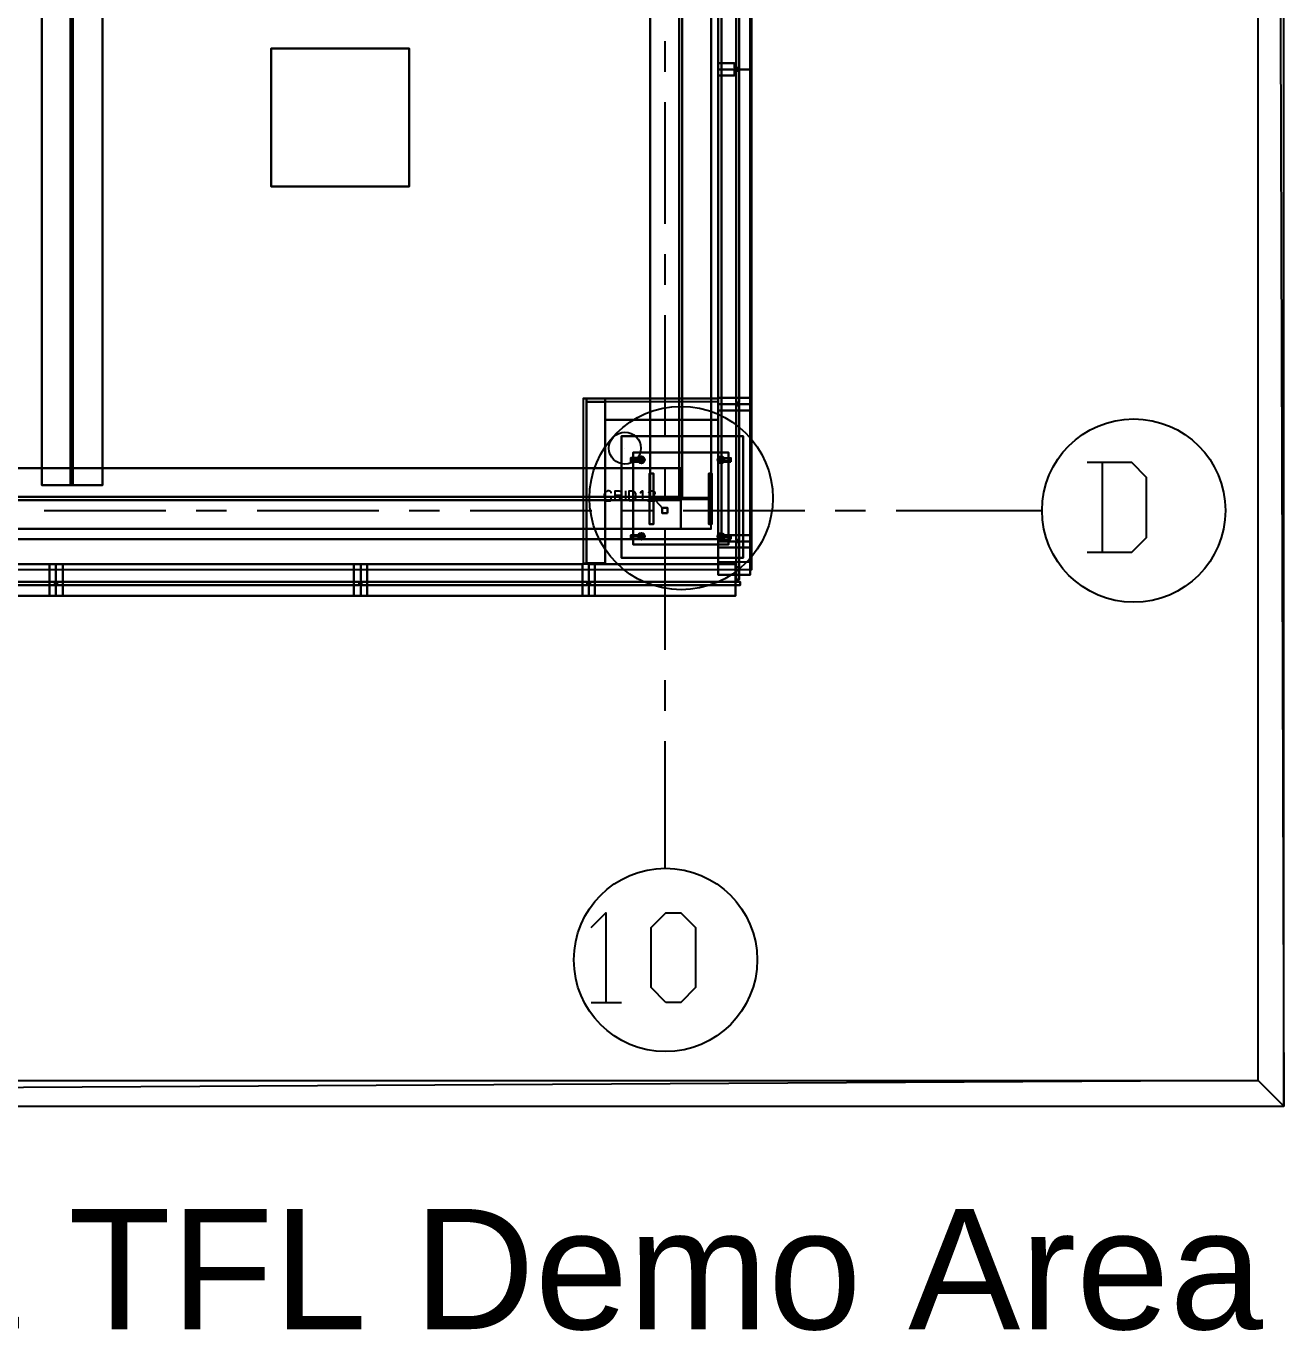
# Model space of a CAD drawing. Header units: metres. Extents: x 114 to 218, y 8 to 180.
# Drawn here: x 188.89 to 213.69, y 7.85 to 33.58 of the extents above; entities that cross this region are included whole.
import ezdxf

# ---------------------------------------------------------------- set-up
doc = ezdxf.new("R2010")
doc.units = ezdxf.units.M
doc.header["$MEASUREMENT"] = 0
for name, color, linetype in [('A-2D-GLAZ', 7, 'Continuous'), ('A-2D-GLAZ-CWMG', 7, 'Continuous'), ('A-2D-I-WALL', 7, 'Continuous'), ('A-3D-GLAZ-CURT', 7, 'Continuous'), ('A-3D-GLAZ-CWMG', 7, 'Continuous'), ('A-3D-I-WALL', 7, 'Continuous'), ('A-TFP-GRID-REFERENCE', 7, 'Continuous'), ('A_GRID', 7, 'Continuous'), ('E-LIGHT', 7, 'Continuous'), ('PDF_Text', 7, 'Continuous'), ('PL-ST-Pipe', 7, 'Continuous'), ('S-3D-BEAM', 7, 'Continuous'), ('S-3D-Cols', 7, 'Continuous'), ('S-3D-FTNG', 7, 'Continuous'), ('S-3D-PILR', 7, 'Continuous'), ('S-3D-SLAB', 7, 'Continuous'), ('S-3D-Steel', 7, 'Continuous'), ('S-3D-WALL', 7, 'Continuous')]:
    doc.layers.add(name, color=color, linetype=linetype)
doc.styles.add('pdf_arial', font='arial.ttf', dxfattribs={"height": 2.370755})

msp = doc.modelspace()

# ---------------------------------------------------------------- linework, layer by layer
for points in [[(213.688, 176.085), (213.18, 175.593), (213.688, 12.285), (213.688, 176.085), (213.688, 176.085)], [(213.18, 175.593), (213.688, 12.285), (213.18, 12.792), (213.18, 175.593), (213.18, 175.593)], [(213.688, 12.285), (213.18, 12.792), (123.92, 12.285), (213.688, 12.285), (213.688, 12.285)], [(213.18, 12.792), (123.92, 12.285), (124.428, 12.792), (213.18, 12.792), (213.18, 12.792)]]:
    msp.add_lwpolyline(points)
at = {"layer": 'A-2D-GLAZ', "color": 9, "true_color": 0xbababa}
for points in [[(202.89, 39.172), (202.89, 32.758), (202.952, 32.758), (202.952, 39.172), (202.89, 39.172)], [(202.89, 32.696), (202.89, 26.159), (202.952, 26.159), (202.952, 32.696), (202.89, 32.696)], [(202.89, 26.098), (202.89, 23.452), (202.952, 23.452), (202.952, 26.098), (202.89, 26.098)], [(202.89, 23.406), (202.89, 22.668), (202.952, 22.668), (202.952, 23.406), (202.89, 23.406)], [(189.462, 22.621), (183.509, 22.621), (183.509, 22.56), (189.462, 22.56), (189.462, 22.621)], [(195.461, 22.621), (189.508, 22.621), (189.508, 22.56), (195.461, 22.56), (195.461, 22.621)], [(199.952, 22.621), (195.507, 22.621), (195.507, 22.56), (199.952, 22.56), (199.952, 22.621)], [(202.967, 22.621), (200.014, 22.621), (200.014, 22.56), (202.967, 22.56), (202.967, 22.621)]]:
    msp.add_lwpolyline(points, dxfattribs=at)
at = {"layer": 'A-2D-GLAZ-CWMG', "color": 9, "true_color": 0xbababa}
for points in [[(202.536, 32.85), (202.536, 39.08)], [(203.167, 26.251), (203.167, 39.08)], [(202.859, 32.758), (202.859, 32.85), (202.536, 32.85), (202.536, 32.604), (202.859, 32.604), (202.859, 32.696), (202.952, 32.696), (202.952, 32.758), (202.859, 32.758)], [(202.536, 26.251), (202.536, 32.604)], [(203.167, 26.005), (203.167, 26.251), (202.536, 26.251), (202.536, 26.005), (203.167, 26.005)], [(203.167, 23.544), (203.167, 26.005)], [(202.536, 23.544), (202.536, 25.821)], [(203.167, 23.298), (203.167, 23.544), (202.536, 23.544), (202.536, 23.298), (203.167, 23.298)], [(202.89, 22.76), (202.536, 22.76), (202.536, 23.298)], [(203.167, 22.76), (203.167, 23.298)], [(183.601, 22.975), (189.354, 22.975)], [(189.354, 22.345), (189.616, 22.345), (189.616, 22.975), (189.354, 22.975), (189.354, 22.345)], [(189.616, 22.975), (195.353, 22.975)], [(195.353, 22.345), (195.614, 22.345), (195.614, 22.975), (195.353, 22.975), (195.353, 22.345)], [(195.614, 22.975), (199.86, 22.975)], [(199.86, 22.345), (200.106, 22.345), (200.106, 22.975), (199.86, 22.975), (199.86, 22.345)], [(200.106, 22.975), (202.875, 22.975)], [(202.875, 22.975), (202.875, 22.621)], [(203.167, 22.76), (202.952, 22.76)], [(202.875, 22.544), (202.875, 22.345)], [(167.112, 22.345), (189.354, 22.345)], [(189.616, 22.345), (195.353, 22.345)], [(195.614, 22.345), (199.86, 22.345)], [(200.106, 22.345), (202.875, 22.345)]]:
    msp.add_lwpolyline(points, dxfattribs=at)
at = {"layer": 'A-2D-I-WALL', "color": 9, "true_color": 0xbababa}
for points in [[(199.875, 26.236), (199.875, 22.991), (200.306, 22.991)], [(200.306, 25.821), (202.536, 25.821), (202.536, 26.236), (199.875, 26.236)], [(199.937, 26.175), (199.937, 22.991)], [(202.536, 26.175), (199.937, 26.175)], [(200.306, 22.991), (200.306, 25.821)]]:
    msp.add_lwpolyline(points, dxfattribs=at)
at = {"layer": 'A-3D-GLAZ-CURT', "color": 131, "true_color": 0x7fffff}
for points in [[(202.89, 32.758), (202.952, 32.758), (202.952, 39.172), (202.952, 32.758), (202.89, 32.758)], [(202.89, 39.172), (202.952, 39.172), (202.89, 39.172), (202.89, 32.758), (202.89, 39.172)], [(202.89, 39.172), (202.952, 39.172), (202.952, 32.758), (202.89, 32.758), (202.952, 32.758), (202.952, 39.172), (202.89, 39.172), (202.89, 32.758), (202.89, 39.172)], [(202.89, 32.758), (202.89, 32.758)], [(202.89, 32.758), (202.89, 32.758)], [(202.89, 32.758), (202.89, 32.758)], [(202.89, 26.159), (202.952, 26.159), (202.952, 32.696), (202.952, 26.159), (202.89, 26.159)], [(202.89, 32.696), (202.952, 32.696), (202.89, 32.696), (202.89, 26.159), (202.89, 32.696)], [(202.89, 32.696), (202.89, 32.696)], [(202.89, 32.696), (202.952, 32.696), (202.952, 26.159), (202.89, 26.159), (202.952, 26.159), (202.952, 32.696), (202.89, 32.696), (202.89, 26.159), (202.89, 32.696)], [(202.89, 32.696), (202.89, 32.696)], [(202.952, 32.758), (202.952, 32.758)], [(202.952, 32.758), (202.952, 32.758)], [(202.952, 32.758), (202.952, 32.758)], [(202.952, 32.696), (202.952, 32.696)], [(202.952, 32.696), (202.952, 32.696)], [(202.952, 32.696), (202.952, 32.696)], [(202.89, 26.159), (202.89, 26.159)], [(202.89, 26.159), (202.89, 26.159)], [(202.89, 26.159), (202.89, 26.159)], [(202.89, 23.452), (202.952, 23.452), (202.952, 26.098), (202.952, 23.452), (202.89, 23.452)], [(202.89, 26.098), (202.952, 26.098), (202.89, 26.098), (202.89, 23.452), (202.89, 26.098)], [(202.89, 26.098), (202.89, 26.098)], [(202.89, 26.098), (202.952, 26.098), (202.952, 23.452), (202.89, 23.452), (202.952, 23.452), (202.952, 26.098), (202.89, 26.098), (202.89, 23.452), (202.89, 26.098)], [(202.89, 26.098), (202.89, 26.098)], [(202.952, 26.159), (202.952, 26.159)], [(202.952, 26.159), (202.952, 26.159)], [(202.952, 26.159), (202.952, 26.159)], [(202.952, 26.098), (202.952, 26.098)], [(202.952, 26.098), (202.952, 26.098)], [(202.952, 26.098), (202.952, 26.098)], [(202.89, 23.452), (202.89, 23.452)], [(202.89, 23.452), (202.89, 23.452)], [(202.89, 23.452), (202.89, 23.452)], [(202.952, 23.452), (202.952, 23.452)], [(202.952, 23.452), (202.952, 23.452)], [(202.952, 23.452), (202.952, 23.452)], [(202.89, 23.406), (202.952, 23.406), (202.952, 22.914), (202.89, 22.914), (202.952, 22.914), (202.952, 23.406), (202.89, 23.406), (202.89, 22.914), (202.89, 23.406)], [(202.89, 23.406), (202.89, 23.406)], [(202.89, 22.668), (202.952, 22.668), (202.952, 23.406), (202.952, 22.668), (202.89, 22.668)], [(202.89, 23.406), (202.952, 23.406), (202.89, 23.406), (202.89, 22.668), (202.89, 23.406)], [(202.89, 23.406), (202.89, 23.406)], [(202.952, 23.406), (202.952, 23.406)], [(202.952, 23.406), (202.952, 23.406)], [(202.952, 23.406), (202.952, 23.406)], [(202.89, 22.914), (202.89, 22.914)], [(202.952, 22.914), (202.952, 22.914)], [(202.89, 22.668), (202.89, 22.668)], [(202.89, 22.668), (202.89, 22.668)], [(202.952, 22.668), (202.952, 22.668)], [(202.952, 22.668), (202.952, 22.668)], [(183.509, 22.621), (183.509, 22.56), (189.462, 22.56), (183.509, 22.56), (183.509, 22.621)], [(189.462, 22.621), (189.462, 22.56), (189.462, 22.621), (183.509, 22.621), (189.462, 22.621)], [(183.509, 22.621), (183.509, 22.56), (189.462, 22.56), (183.509, 22.56), (183.509, 22.621)], [(189.462, 22.621), (189.462, 22.56), (189.462, 22.621), (183.509, 22.621), (189.462, 22.621)], [(189.462, 22.621), (189.462, 22.621)], [(189.462, 22.621), (189.462, 22.621)], [(189.462, 22.56), (189.462, 22.56)], [(189.462, 22.56), (189.462, 22.56)], [(189.462, 22.56), (189.462, 22.56)], [(189.462, 22.56), (189.462, 22.56)], [(189.508, 22.621), (189.508, 22.56), (195.461, 22.56), (189.508, 22.56), (189.508, 22.621)], [(195.461, 22.621), (195.461, 22.56), (195.461, 22.621), (189.508, 22.621), (195.461, 22.621)], [(189.508, 22.621), (189.508, 22.621)], [(189.508, 22.621), (189.508, 22.621)], [(189.508, 22.621), (189.508, 22.56), (195.461, 22.56), (189.508, 22.56), (189.508, 22.621)], [(195.461, 22.621), (195.461, 22.56), (195.461, 22.621), (189.508, 22.621), (195.461, 22.621)], [(189.508, 22.621), (189.508, 22.621)], [(189.508, 22.621), (189.508, 22.621)], [(189.508, 22.56), (189.508, 22.56)], [(189.508, 22.56), (189.508, 22.56)], [(189.508, 22.56), (189.508, 22.56)], [(189.508, 22.56), (189.508, 22.56)], [(195.461, 22.621), (195.461, 22.621)], [(195.461, 22.621), (195.461, 22.621)], [(195.461, 22.56), (195.461, 22.56)], [(195.461, 22.56), (195.461, 22.56)], [(195.461, 22.56), (195.461, 22.56)], [(195.461, 22.56), (195.461, 22.56)], [(195.507, 22.621), (195.507, 22.56), (199.952, 22.56), (195.507, 22.56), (195.507, 22.621)], [(199.952, 22.621), (199.952, 22.56), (199.952, 22.621), (195.507, 22.621), (199.952, 22.621)], [(195.507, 22.621), (195.507, 22.621)], [(195.507, 22.621), (195.507, 22.621)], [(195.507, 22.621), (195.507, 22.56), (199.952, 22.56), (195.507, 22.56), (195.507, 22.621)], [(199.952, 22.621), (199.952, 22.56), (199.952, 22.621), (195.507, 22.621), (199.952, 22.621)], [(195.507, 22.621), (195.507, 22.621)], [(195.507, 22.621), (195.507, 22.621)], [(195.507, 22.56), (195.507, 22.56)], [(195.507, 22.56), (195.507, 22.56)], [(195.507, 22.56), (195.507, 22.56)], [(195.507, 22.56), (195.507, 22.56)], [(199.952, 22.621), (199.952, 22.621)], [(199.952, 22.621), (199.952, 22.621)], [(199.952, 22.56), (199.952, 22.56)], [(199.952, 22.56), (199.952, 22.56)], [(199.952, 22.56), (199.952, 22.56)], [(199.952, 22.56), (199.952, 22.56)], [(200.014, 22.621), (200.014, 22.56), (202.967, 22.56), (200.014, 22.56), (200.014, 22.621)], [(202.967, 22.621), (202.967, 22.56), (202.967, 22.621), (200.014, 22.621), (202.967, 22.621)], [(200.014, 22.621), (200.014, 22.621)], [(200.014, 22.621), (200.014, 22.621)], [(200.014, 22.56), (200.014, 22.56)], [(200.014, 22.56), (200.014, 22.56)], [(202.967, 22.621), (202.967, 22.621)], [(202.967, 22.56), (202.967, 22.56)], [(202.967, 22.56), (202.967, 22.56)]]:
    msp.add_lwpolyline(points, dxfattribs=at)
at = {"layer": 'A-3D-GLAZ-CWMG', "color": 8, "true_color": 0x808080}
for points in [[(202.536, 39.326), (202.536, 39.326), (202.536, 32.727), (203.167, 32.727), (202.536, 32.727), (202.536, 39.326)], [(203.167, 39.326), (202.536, 39.326), (202.536, 32.727), (203.167, 32.727), (203.167, 39.326), (203.167, 32.727), (202.536, 32.727), (202.536, 39.326), (203.167, 39.326)], [(203.167, 32.727), (203.167, 39.326), (203.167, 32.727)], [(202.536, 32.85), (202.536, 32.85)], [(202.859, 32.85), (202.536, 32.85), (202.536, 32.604), (202.859, 32.604), (202.859, 32.696), (202.952, 32.696), (202.952, 32.758), (202.859, 32.758), (202.859, 32.85), (202.859, 32.758), (202.952, 32.758), (202.952, 32.696), (202.859, 32.696), (202.859, 32.604), (202.536, 32.604), (202.536, 32.85), (202.859, 32.85)], [(202.536, 32.85), (202.536, 32.85)], [(202.536, 32.85), (202.536, 32.85)], [(202.859, 32.758), (202.952, 32.758), (202.952, 32.696), (202.859, 32.696), (202.859, 32.604), (202.536, 32.604), (202.536, 32.85), (202.859, 32.85), (202.859, 32.85), (202.859, 32.758), (202.952, 32.758), (202.952, 32.696), (202.859, 32.696), (202.859, 32.604), (202.536, 32.604), (202.536, 32.85), (202.859, 32.85), (202.859, 32.758)], [(202.536, 32.85), (202.536, 32.85)], [(202.536, 32.727), (202.536, 32.727)], [(202.536, 32.727), (202.536, 32.727)], [(203.167, 32.727), (202.536, 32.727)], [(202.536, 32.727), (202.536, 26.128), (203.167, 26.128)], [(203.167, 32.727), (202.536, 32.727), (202.536, 26.128)], [(202.536, 32.727), (202.536, 32.727)], [(202.536, 32.727), (202.536, 32.727)], [(202.536, 32.727), (203.167, 32.727), (203.167, 26.251), (203.167, 32.727), (202.536, 32.727), (202.536, 26.251), (202.536, 32.727)], [(202.536, 32.727), (202.536, 32.727)], [(202.536, 32.727), (202.536, 32.727)], [(202.536, 32.727), (202.536, 32.727)], [(202.536, 32.727), (202.536, 32.727)], [(202.859, 32.85), (202.859, 32.85)], [(202.859, 32.85), (202.859, 32.85)], [(202.859, 32.85), (202.859, 32.85)], [(202.859, 32.85), (202.859, 32.85)], [(202.859, 32.758), (202.859, 32.758)], [(202.859, 32.758), (202.859, 32.758)], [(202.859, 32.758), (202.859, 32.758)], [(202.859, 32.696), (202.859, 32.696)], [(202.859, 32.696), (202.859, 32.696)], [(202.859, 32.696), (202.859, 32.696)], [(202.859, 32.696), (202.859, 32.696)], [(202.952, 32.758), (202.952, 32.758)], [(202.952, 32.758), (202.952, 32.758)], [(202.952, 32.758), (202.952, 32.758)], [(202.952, 32.758), (202.952, 32.758)], [(202.952, 32.696), (202.952, 32.696)], [(202.952, 32.696), (202.952, 32.696)], [(202.952, 32.696), (202.952, 32.696)], [(202.952, 32.696), (202.952, 32.696)], [(203.167, 32.727), (203.167, 32.727)], [(203.167, 32.727), (203.167, 32.727)], [(203.167, 26.128), (203.167, 32.727), (203.167, 26.128)], [(203.167, 32.727), (203.167, 32.727)], [(203.167, 32.727), (203.167, 32.727)], [(203.167, 32.727), (203.167, 32.727)], [(203.167, 32.727), (203.167, 32.727)], [(202.536, 32.604), (202.536, 32.604)], [(202.536, 32.604), (202.536, 32.604)], [(202.536, 32.604), (202.536, 32.604)], [(202.536, 32.604), (202.536, 32.604)], [(202.859, 32.604), (202.859, 32.604)], [(202.859, 32.604), (202.859, 32.604)], [(202.859, 32.604), (202.859, 32.604)], [(202.859, 32.604), (202.859, 32.604)], [(202.536, 26.251), (202.536, 26.251)], [(203.167, 26.251), (202.536, 26.251), (202.536, 26.005), (203.167, 26.005), (203.167, 26.251), (203.167, 26.005), (202.536, 26.005), (202.536, 26.251), (203.167, 26.251)], [(202.536, 26.251), (202.536, 26.251)], [(202.536, 26.251), (202.536, 26.251)], [(203.167, 26.005), (202.536, 26.005), (202.536, 26.251), (203.167, 26.251), (203.167, 26.251), (203.167, 26.005), (202.536, 26.005), (202.536, 26.251), (203.167, 26.251), (203.167, 26.005)], [(202.536, 26.251), (202.536, 26.251)], [(203.167, 26.251), (202.536, 26.251), (203.167, 26.251)], [(202.536, 26.251), (202.536, 26.251)], [(202.536, 26.251), (202.536, 26.251)], [(203.167, 26.251), (203.167, 26.251)], [(203.167, 26.251), (203.167, 26.251)], [(203.167, 26.251), (203.167, 26.251)], [(203.167, 26.251), (203.167, 26.251)], [(203.167, 26.251), (203.167, 26.251)], [(202.536, 26.128), (203.167, 26.128)], [(202.536, 26.128), (202.536, 26.128)], [(202.536, 26.128), (202.536, 26.128)], [(202.536, 26.128), (202.536, 26.128)], [(203.167, 26.128), (202.536, 26.128)], [(202.536, 26.128), (202.536, 23.421), (203.167, 23.421)], [(203.167, 26.128), (202.536, 26.128), (202.536, 23.421)], [(202.536, 26.128), (202.536, 26.128)], [(202.536, 26.128), (202.536, 26.128)], [(202.536, 26.005), (202.536, 26.005)], [(202.536, 26.005), (202.536, 26.005)], [(202.536, 26.005), (202.536, 26.005)], [(202.536, 26.005), (202.536, 26.005)], [(203.167, 26.005), (202.536, 26.005), (202.536, 23.421), (203.167, 23.421), (203.167, 26.005), (203.167, 23.421), (202.536, 23.421), (202.536, 26.005), (203.167, 26.005)], [(202.536, 26.005), (202.536, 26.005)], [(202.536, 26.005), (202.536, 26.005)], [(203.167, 26.128), (203.167, 26.128)], [(203.167, 23.421), (203.167, 26.128), (203.167, 23.421)], [(203.167, 26.128), (203.167, 26.128)], [(203.167, 26.128), (203.167, 26.128)], [(203.167, 26.005), (203.167, 26.005)], [(203.167, 26.005), (203.167, 26.005)], [(203.167, 26.005), (203.167, 26.005)], [(202.536, 23.544), (202.536, 23.544)], [(203.167, 23.544), (202.536, 23.544), (202.536, 23.298), (203.167, 23.298), (203.167, 23.544), (203.167, 23.298), (202.536, 23.298), (202.536, 23.544), (203.167, 23.544)], [(202.536, 23.544), (202.536, 23.544)], [(202.536, 23.544), (202.536, 23.544)], [(203.167, 23.298), (202.536, 23.298), (202.536, 23.544), (203.167, 23.544), (203.167, 23.544), (203.167, 23.298), (202.536, 23.298), (202.536, 23.544), (203.167, 23.544), (203.167, 23.298)], [(202.536, 23.544), (202.536, 23.544)], [(202.536, 23.421), (203.167, 23.421)], [(202.536, 23.421), (202.536, 23.421)], [(202.536, 23.421), (202.536, 23.421)], [(202.536, 23.421), (202.536, 23.421)], [(202.536, 23.421), (202.536, 23.421)], [(202.536, 23.421), (202.536, 23.421)], [(202.536, 23.421), (203.167, 23.421), (203.167, 22.76), (203.167, 23.421), (202.536, 23.421), (202.536, 22.76), (202.536, 23.421)], [(202.536, 23.421), (202.536, 23.421)], [(202.536, 23.421), (202.536, 23.421)], [(202.536, 22.76), (202.536, 22.76), (202.536, 23.421), (203.167, 23.421), (202.536, 23.421), (202.536, 22.76)], [(203.167, 22.76), (203.167, 23.421), (203.167, 22.76), (202.536, 22.76), (203.167, 22.76)], [(202.536, 23.421), (202.536, 23.421)], [(202.536, 23.421), (202.536, 23.421)], [(203.167, 23.544), (203.167, 23.544)], [(203.167, 23.544), (203.167, 23.544)], [(203.167, 23.544), (203.167, 23.544)], [(203.167, 23.544), (203.167, 23.544)], [(203.167, 23.421), (203.167, 23.421)], [(203.167, 23.421), (203.167, 23.421)], [(203.167, 23.421), (203.167, 23.421)], [(203.167, 23.421), (203.167, 23.421)], [(203.167, 23.421), (203.167, 23.421)], [(202.536, 23.298), (202.536, 23.298)], [(202.536, 23.298), (202.536, 23.298)], [(202.536, 23.298), (202.536, 23.298)], [(202.536, 23.298), (202.536, 23.298)], [(203.167, 23.298), (203.167, 23.298)], [(203.167, 23.298), (203.167, 23.298)], [(203.167, 23.298), (203.167, 23.298)], [(189.477, 22.975), (183.478, 22.975), (183.478, 22.345)], [(189.477, 22.345), (189.477, 22.975), (183.478, 22.975)], [(189.477, 22.975), (183.478, 22.975), (183.478, 22.345)], [(189.477, 22.345), (189.477, 22.975), (183.478, 22.975)], [(189.354, 22.345), (189.354, 22.975), (183.478, 22.975), (183.478, 22.345), (189.354, 22.345), (183.478, 22.345), (183.478, 22.975), (189.354, 22.975), (189.354, 22.345)], [(189.354, 22.975), (189.354, 22.975)], [(189.616, 22.345), (189.616, 22.975), (189.354, 22.975), (189.354, 22.345), (189.616, 22.345), (189.354, 22.345), (189.354, 22.975), (189.616, 22.975), (189.616, 22.345)], [(189.354, 22.975), (189.354, 22.975)], [(189.354, 22.975), (189.354, 22.975)], [(189.616, 22.345), (189.616, 22.975), (189.354, 22.975), (189.354, 22.345), (189.616, 22.345), (189.354, 22.345), (189.354, 22.975), (189.616, 22.975), (189.616, 22.345)], [(189.354, 22.975), (189.354, 22.975)], [(189.354, 22.975), (189.354, 22.975)], [(189.354, 22.975), (189.354, 22.975)], [(189.477, 22.975), (189.477, 22.345)], [(189.477, 22.975), (189.477, 22.975)], [(195.491, 22.975), (189.477, 22.975), (189.477, 22.345)], [(195.491, 22.345), (195.491, 22.975), (189.477, 22.975)], [(189.477, 22.975), (189.477, 22.975)], [(189.477, 22.975), (189.477, 22.975)], [(189.477, 22.345), (189.477, 22.975)], [(189.477, 22.975), (189.477, 22.975)], [(189.477, 22.975), (189.477, 22.975)], [(189.477, 22.975), (189.477, 22.345)], [(189.477, 22.975), (189.477, 22.975)], [(195.491, 22.975), (189.477, 22.975), (189.477, 22.345)], [(195.491, 22.345), (195.491, 22.975), (189.477, 22.975)], [(189.477, 22.975), (189.477, 22.975)], [(189.477, 22.975), (189.477, 22.975)], [(189.477, 22.345), (189.477, 22.975)], [(189.477, 22.975), (189.477, 22.975)], [(189.477, 22.975), (189.477, 22.975)], [(189.616, 22.975), (189.616, 22.975)], [(189.616, 22.975), (189.616, 22.975)], [(189.616, 22.975), (189.616, 22.975)], [(189.616, 22.975), (189.616, 22.975)], [(189.616, 22.975), (195.353, 22.975)], [(189.616, 22.975), (195.353, 22.975)], [(189.616, 22.345), (189.616, 22.975), (189.616, 22.345)], [(189.616, 22.975), (189.616, 22.975)], [(189.616, 22.975), (189.616, 22.975)], [(195.353, 22.975), (195.353, 22.975)], [(195.614, 22.345), (195.614, 22.975), (195.353, 22.975), (195.353, 22.345), (195.614, 22.345), (195.353, 22.345), (195.353, 22.975), (195.614, 22.975), (195.614, 22.345)], [(195.353, 22.975), (195.353, 22.975)], [(195.353, 22.975), (195.353, 22.975)], [(195.614, 22.345), (195.614, 22.975), (195.353, 22.975), (195.353, 22.345), (195.614, 22.345), (195.353, 22.345), (195.353, 22.975), (195.614, 22.975), (195.614, 22.345)], [(195.353, 22.975), (195.353, 22.975)], [(195.353, 22.345), (195.353, 22.975), (195.353, 22.345)], [(195.353, 22.975), (195.353, 22.975)], [(195.353, 22.975), (195.353, 22.975)], [(195.491, 22.975), (195.491, 22.345)], [(195.491, 22.975), (195.491, 22.975)], [(199.983, 22.975), (195.491, 22.975), (195.491, 22.345)], [(199.983, 22.345), (199.983, 22.975), (195.491, 22.975)], [(195.491, 22.975), (195.491, 22.975)], [(195.491, 22.975), (195.491, 22.975)], [(195.491, 22.345), (195.491, 22.975)], [(195.491, 22.975), (195.491, 22.975)], [(195.491, 22.975), (195.491, 22.975)], [(199.86, 22.975), (195.491, 22.975), (195.491, 22.345), (195.491, 22.975), (199.86, 22.975)], [(195.491, 22.975), (195.491, 22.975)], [(195.491, 22.975), (195.491, 22.975)], [(195.491, 22.345), (195.491, 22.975)], [(195.491, 22.975), (195.491, 22.975)], [(195.491, 22.975), (195.491, 22.975)], [(195.614, 22.975), (195.614, 22.975)], [(195.614, 22.975), (195.614, 22.975)], [(195.614, 22.975), (195.614, 22.975)], [(195.614, 22.975), (195.614, 22.975)], [(195.614, 22.975), (199.86, 22.975)], [(195.614, 22.975), (199.86, 22.975)], [(195.614, 22.345), (195.614, 22.975), (195.614, 22.345)], [(195.614, 22.975), (195.614, 22.975)], [(195.614, 22.975), (195.614, 22.975)], [(200.106, 22.345), (200.106, 22.975), (199.86, 22.975)], [(199.86, 22.345), (199.86, 22.975)], [(200.106, 22.345), (199.86, 22.345), (200.106, 22.345), (200.106, 22.975), (199.86, 22.975), (199.86, 22.345)], [(199.86, 22.975), (199.86, 22.975)], [(199.86, 22.345), (199.86, 22.975), (199.86, 22.345)], [(199.86, 22.975), (199.86, 22.975)], [(199.86, 22.975), (199.86, 22.975)], [(200.106, 22.345), (200.106, 22.975), (199.86, 22.975)], [(200.106, 22.345), (199.86, 22.345), (199.86, 22.975)], [(200.106, 22.345), (200.106, 22.975), (199.86, 22.975), (199.86, 22.345), (200.106, 22.345)], [(199.86, 22.975), (199.86, 22.975)], [(199.86, 22.345), (199.86, 22.975), (199.86, 22.345)], [(199.86, 22.975), (199.86, 22.975)], [(199.86, 22.975), (199.86, 22.975)], [(199.983, 22.345), (199.983, 22.975)], [(199.983, 22.975), (199.983, 22.975)], [(199.983, 22.975), (199.983, 22.975)], [(202.875, 22.975), (199.983, 22.975), (199.983, 22.345), (199.983, 22.975), (202.875, 22.975)], [(199.983, 22.975), (199.983, 22.975)], [(199.983, 22.975), (199.983, 22.975)], [(200.106, 22.975), (200.106, 22.975)], [(200.106, 22.975), (200.106, 22.975)], [(200.106, 22.975), (200.106, 22.975)], [(200.106, 22.975), (200.106, 22.975)], [(200.106, 22.975), (202.875, 22.975)], [(200.106, 22.975), (202.875, 22.975)], [(200.106, 22.345), (200.106, 22.975), (200.106, 22.345)], [(200.106, 22.975), (200.106, 22.975)], [(200.106, 22.975), (200.106, 22.975)], [(202.536, 23.021), (202.536, 23.021)], [(203.167, 22.76), (202.536, 22.76), (202.536, 23.021), (203.167, 23.021), (203.167, 23.021), (203.167, 22.76), (202.536, 22.76), (202.536, 23.021), (203.167, 23.021), (203.167, 22.76)], [(202.536, 23.021), (202.536, 23.021)], [(202.875, 22.345), (202.875, 22.975), (202.875, 22.345)], [(202.875, 22.975), (202.875, 22.975)], [(202.875, 22.975), (202.875, 22.975)], [(202.875, 22.345), (202.875, 22.975), (202.875, 22.345)], [(202.875, 22.975), (202.875, 22.975)], [(202.875, 22.975), (202.875, 22.975)], [(203.167, 23.021), (203.167, 23.021)], [(203.167, 23.021), (203.167, 23.021)], [(202.536, 22.76), (202.536, 22.76)], [(202.536, 22.76), (202.536, 22.76)], [(203.167, 22.76), (202.536, 22.76), (203.167, 22.76)], [(202.536, 22.76), (202.536, 22.76)], [(202.536, 22.76), (202.536, 22.76)], [(202.536, 22.76), (202.536, 22.76)], [(203.167, 22.76), (203.167, 22.76)], [(203.167, 22.76), (203.167, 22.76)], [(203.167, 22.76), (203.167, 22.76)], [(183.478, 22.345), (189.477, 22.345), (183.478, 22.345)], [(183.478, 22.345), (189.477, 22.345), (183.478, 22.345)], [(189.354, 22.345), (189.354, 22.345)], [(189.354, 22.345), (189.354, 22.345)], [(189.354, 22.345), (189.354, 22.345)], [(189.354, 22.345), (189.354, 22.345)], [(189.477, 22.345), (195.491, 22.345), (189.477, 22.345)], [(189.477, 22.345), (189.477, 22.345)], [(189.477, 22.345), (189.477, 22.345)], [(189.477, 22.345), (189.477, 22.345)], [(189.477, 22.345), (195.491, 22.345), (189.477, 22.345)], [(189.477, 22.345), (189.477, 22.345)], [(189.477, 22.345), (189.477, 22.345)], [(189.477, 22.345), (189.477, 22.345)], [(189.616, 22.345), (189.616, 22.345)], [(189.616, 22.345), (189.616, 22.345)], [(189.616, 22.345), (189.616, 22.345)], [(189.616, 22.345), (189.616, 22.345)], [(189.616, 22.345), (195.353, 22.345)], [(195.353, 22.345), (189.616, 22.345)], [(189.616, 22.345), (189.616, 22.345)], [(195.353, 22.345), (195.353, 22.345)], [(195.353, 22.345), (195.353, 22.345)], [(195.353, 22.345), (195.353, 22.345)], [(195.353, 22.345), (195.353, 22.345)], [(195.491, 22.345), (199.983, 22.345), (195.491, 22.345)], [(195.491, 22.345), (195.491, 22.345)], [(195.491, 22.345), (195.491, 22.345)], [(195.491, 22.345), (195.491, 22.345)], [(195.491, 22.345), (199.86, 22.345), (195.491, 22.345)], [(195.491, 22.345), (195.491, 22.345)], [(195.491, 22.345), (195.491, 22.345)], [(195.491, 22.345), (195.491, 22.345)], [(195.491, 22.345), (195.491, 22.345)], [(195.614, 22.345), (195.614, 22.345)], [(195.614, 22.345), (195.614, 22.345)], [(195.614, 22.345), (195.614, 22.345)], [(195.614, 22.345), (195.614, 22.345)], [(195.614, 22.345), (199.86, 22.345)], [(199.86, 22.345), (195.614, 22.345)], [(195.614, 22.345), (195.614, 22.345)], [(199.86, 22.345), (199.86, 22.345)], [(199.86, 22.345), (199.86, 22.345)], [(199.86, 22.345), (199.86, 22.345)], [(199.86, 22.345), (199.86, 22.345)], [(199.86, 22.345), (199.86, 22.345)], [(199.983, 22.345), (199.983, 22.345)], [(199.983, 22.345), (199.983, 22.345)], [(199.983, 22.345), (202.875, 22.345), (199.983, 22.345)], [(199.983, 22.345), (199.983, 22.345)], [(199.983, 22.345), (199.983, 22.345)], [(200.106, 22.345), (200.106, 22.345)], [(200.106, 22.345), (200.106, 22.345)], [(200.106, 22.345), (202.875, 22.345)], [(202.875, 22.345), (200.106, 22.345)], [(200.106, 22.345), (200.106, 22.345)], [(202.875, 22.345), (202.875, 22.345)], [(202.875, 22.345), (202.875, 22.345)]]:
    msp.add_lwpolyline(points, dxfattribs=at)
at = {"layer": 'A-3D-I-WALL', "color": 42, "true_color": 0xdda500}
for points in [[(199.937, 26.175), (200.306, 26.175), (200.306, 25.821), (200.306, 22.991), (199.937, 22.991), (199.937, 26.175), (199.937, 26.236), (199.875, 26.236), (199.875, 22.991), (199.937, 22.991)], [(199.875, 26.236), (199.875, 22.991), (200.306, 22.991)], [(199.875, 26.236), (199.937, 26.236), (200.306, 26.236), (199.875, 26.236), (199.875, 22.991), (200.306, 22.991), (200.306, 25.821), (200.306, 26.236), (200.306, 25.821), (200.306, 22.991)], [(199.875, 26.236), (199.875, 26.236)], [(199.875, 26.236), (199.875, 26.236)], [(199.937, 26.236), (199.937, 26.236)], [(199.937, 26.236), (199.937, 26.236)], [(202.536, 26.175), (202.536, 26.236), (200.306, 26.236), (199.937, 26.236), (199.937, 26.175), (200.306, 26.175)], [(199.937, 26.236), (199.937, 26.236)], [(199.937, 26.175), (199.937, 26.175)], [(199.937, 26.175), (199.937, 26.175)], [(200.306, 26.236), (200.306, 26.236)], [(200.306, 25.821), (202.536, 25.821), (202.536, 26.175), (200.306, 26.175), (200.306, 25.821), (200.306, 26.236), (202.536, 26.236)], [(200.306, 26.236), (200.306, 26.236)], [(200.306, 25.821), (200.306, 26.236), (202.536, 26.236), (202.536, 25.821), (200.306, 25.821), (202.536, 25.821)], [(200.306, 26.236), (200.306, 26.236)], [(200.306, 26.236), (200.306, 26.236)], [(200.306, 26.175), (200.306, 26.175)], [(200.306, 26.175), (200.306, 26.175)], [(202.536, 26.236), (202.536, 25.821)], [(202.536, 26.236), (202.536, 26.236)], [(202.536, 26.236), (202.536, 26.236)], [(202.536, 26.175), (202.536, 26.175)], [(200.306, 25.821), (200.306, 25.821)], [(200.306, 25.821), (200.306, 25.821)], [(200.306, 25.821), (200.306, 25.821)], [(200.306, 25.821), (200.306, 25.821)], [(202.536, 25.821), (202.536, 25.821)], [(202.536, 25.821), (202.536, 25.821)], [(199.875, 22.991), (199.875, 22.991)], [(199.875, 22.991), (199.875, 22.991)], [(199.875, 22.991), (199.875, 22.991)], [(199.937, 22.991), (199.937, 22.991)], [(200.306, 22.991), (200.306, 22.991)], [(200.306, 22.991), (200.306, 22.991)]]:
    msp.add_lwpolyline(points, dxfattribs=at)
at = {"layer": 'A-TFP-GRID-REFERENCE', "color": 1, "true_color": 0xff0000}
for points in [[(200.429, 24.375), (200.429, 24.39), (200.414, 24.406), (200.383, 24.421), (200.352, 24.421), (200.337, 24.406), (200.306, 24.39), (200.306, 24.375), (200.291, 24.344), (200.291, 24.298), (200.306, 24.267), (200.306, 24.252), (200.337, 24.221), (200.352, 24.221), (200.383, 24.221), (200.414, 24.221), (200.429, 24.252), (200.429, 24.267), (200.429, 24.298), (200.383, 24.298)], [(200.506, 24.221), (200.506, 24.421), (200.583, 24.421), (200.614, 24.406), (200.629, 24.406), (200.629, 24.375), (200.629, 24.36), (200.629, 24.344), (200.614, 24.329), (200.583, 24.329), (200.506, 24.329)], [(200.567, 24.329), (200.629, 24.221)], [(200.706, 24.421), (200.706, 24.221)], [(200.783, 24.221), (200.783, 24.421), (200.844, 24.421), (200.875, 24.406), (200.89, 24.39), (200.906, 24.375), (200.906, 24.344), (200.906, 24.298), (200.906, 24.267), (200.89, 24.252), (200.875, 24.221), (200.844, 24.221), (200.783, 24.221)], [(200.998, 24.375), (201.013, 24.39), (201.044, 24.421), (201.044, 24.221)], [(201.167, 24.375), (201.183, 24.406), (201.213, 24.421), (201.244, 24.421), (201.26, 24.406), (201.275, 24.406), (201.29, 24.375), (201.29, 24.36), (201.275, 24.344), (201.26, 24.313), (201.152, 24.221), (201.29, 24.221)], [(201.444, 24.067), (201.306, 24.221)], [(201.536, 24.083), (201.429, 24.083), (201.429, 23.975), (201.429, 24.083), (201.536, 24.083)], [(201.429, 24.083), (201.429, 24.083)], [(201.429, 24.083), (201.429, 24.083)], [(201.536, 23.975), (201.429, 23.975), (201.536, 23.975)], [(201.429, 23.975), (201.429, 23.975)], [(201.429, 23.975), (201.429, 23.975)], [(201.444, 24.067), (201.444, 24.067), (201.444, 24.067), (201.444, 24.067)], [(201.536, 23.975), (201.536, 24.083), (201.536, 23.975)], [(201.536, 24.083), (201.536, 24.083)], [(201.536, 24.083), (201.536, 24.083)], [(201.536, 23.975), (201.536, 23.975)]]:
    msp.add_lwpolyline(points, dxfattribs=at)
at = {"layer": 'A_GRID', "color": 1, "true_color": 0xff0000}
for points in [[(201.49, 32.681), (201.49, 33.281)], [(201.49, 29.682), (201.49, 32.081)], [(201.49, 28.482), (201.49, 29.082)], [(201.49, 25.482), (201.49, 27.882)], [(209.812, 23.206), (210.689, 23.206), (210.981, 23.498), (210.981, 24.683), (210.689, 24.975), (209.812, 24.975)], [(210.104, 24.975), (210.104, 23.206)], [(201.49, 24.283), (201.49, 24.882)], [(191.646, 24.021), (189.246, 24.021)], [(192.846, 24.021), (192.246, 24.021)], [(195.845, 24.021), (193.446, 24.021)], [(197.045, 24.021), (196.445, 24.021)], [(200.044, 24.021), (197.645, 24.021)], [(201.244, 24.021), (200.644, 24.021)], [(204.244, 24.021), (201.844, 24.021)], [(205.443, 24.021), (204.844, 24.021)], [(208.92, 24.021), (206.043, 24.021)], [(201.49, 21.283), (201.49, 23.683)], [(201.49, 20.083), (201.49, 20.683)], [(201.49, 16.961), (201.49, 19.484)], [(200.029, 15.807), (200.321, 16.1), (200.321, 14.331)], [(201.506, 14.331), (201.213, 14.623), (201.213, 15.807), (201.506, 16.1), (201.798, 16.1), (202.09, 15.807), (202.09, 14.623), (201.798, 14.331), (201.506, 14.331)], [(200.029, 14.331), (200.629, 14.331)]]:
    msp.add_lwpolyline(points, dxfattribs=at)
for centre in [(210.727, 24.029), (201.498, 15.169)]:
    msp.add_circle(centre, 1.807, dxfattribs=at)
at = {"layer": 'E-LIGHT', "color": 5, "true_color": 0x0000ff}
for points in [[(196.445, 30.42), (193.723, 30.42), (193.723, 33.142), (196.445, 33.142), (193.723, 33.142), (193.723, 30.42), (196.445, 30.42)], [(193.723, 33.142), (193.723, 33.142)], [(193.723, 33.142), (193.723, 33.142)], [(196.445, 33.142), (196.445, 30.42), (196.445, 33.142)], [(196.445, 33.142), (196.445, 33.142)], [(196.445, 33.142), (196.445, 33.142)], [(193.707, 31.774), (193.707, 31.774)], [(193.723, 31.789), (193.723, 31.789)], [(193.723, 31.774), (193.723, 31.774), (193.723, 31.774)], [(193.723, 31.758), (193.723, 31.758)], [(193.738, 31.774), (193.738, 31.774)], [(196.43, 31.774), (196.43, 31.774)], [(196.445, 31.789), (196.445, 31.789)], [(196.445, 31.774), (196.445, 31.774), (196.445, 31.774)], [(196.445, 31.758), (196.445, 31.758)], [(196.46, 31.774), (196.46, 31.774)], [(193.723, 30.42), (193.723, 30.42)], [(193.723, 30.42), (193.723, 30.42)], [(196.445, 30.42), (196.445, 30.42)], [(196.445, 30.42), (196.445, 30.42)]]:
    msp.add_lwpolyline(points, dxfattribs=at)
at = {"layer": 'PL-ST-Pipe', "color": 2, "true_color": 0xffff00}
for points in [[(200.69, 25.559), (200.69, 25.559)], [(200.69, 25.559), (200.69, 25.559)], [(200.367, 25.252), (200.367, 25.252)], [(200.367, 25.252), (200.367, 25.252)], [(200.69, 25.252), (200.69, 25.252)], [(200.69, 25.252), (200.69, 25.252)], [(200.69, 25.252), (200.69, 25.252)], [(200.69, 25.252), (200.69, 25.252)], [(200.69, 25.252), (200.69, 25.252)], [(200.69, 25.252), (200.69, 25.252)], [(200.998, 25.252), (200.998, 25.252)], [(200.998, 25.252), (200.998, 25.252)], [(200.998, 25.252), (200.998, 25.252)], [(200.998, 25.252), (200.998, 25.252)], [(200.69, 24.929), (200.69, 24.929)], [(200.69, 24.929), (200.69, 24.929)]]:
    msp.add_lwpolyline(points, dxfattribs=at)
msp.add_circle((200.698, 25.259), 0.315, dxfattribs=at)
msp.add_circle((200.698, 25.259), 0.315, dxfattribs=at)
msp.add_circle((200.698, 25.259), 0.315, dxfattribs=at)
msp.add_circle((200.698, 25.259), 0.315, dxfattribs=at)
at = {"layer": 'S-3D-BEAM', "color": 4, "true_color": 0x00ffff}
for points in [[(189.2, 78.719), (189.2, 24.529), (189.2, 78.719)], [(190.4, 24.529), (189.2, 24.529), (189.2, 24.529), (189.2, 78.719), (190.4, 78.719), (190.4, 24.529)], [(189.2, 24.529), (190.4, 24.529), (190.4, 24.529), (190.4, 78.719), (189.2, 78.719), (189.2, 24.529)], [(189.2, 78.719), (189.2, 24.529), (189.2, 78.719)], [(189.769, 24.529), (189.2, 24.529), (189.2, 24.529), (189.2, 78.719), (189.769, 78.719), (189.769, 24.529)], [(189.769, 24.529), (189.2, 24.529), (189.769, 24.529), (189.769, 24.529), (189.769, 78.719), (189.2, 78.719), (189.2, 24.529), (190.4, 24.529), (189.816, 24.529)], [(189.769, 78.719), (189.769, 24.529), (189.769, 78.719)], [(189.816, 24.529), (190.4, 24.529), (190.4, 24.529), (190.4, 78.719), (189.816, 78.719), (189.816, 24.529)], [(189.816, 78.719), (189.816, 24.529), (189.816, 78.719)], [(190.4, 24.529), (189.816, 24.529), (189.816, 24.529), (189.816, 78.719), (190.4, 78.719), (190.4, 24.529)], [(190.4, 78.719), (190.4, 24.529), (190.4, 78.719)], [(190.4, 78.719), (190.4, 24.529), (190.4, 78.719)], [(201.198, 78.719), (201.198, 24.267), (201.198, 78.719)], [(202.398, 24.267), (201.198, 24.267), (201.198, 24.267), (201.198, 78.719), (202.398, 78.719), (202.398, 24.267)], [(201.198, 24.267), (202.398, 24.267), (202.398, 24.267), (202.398, 78.719), (201.198, 78.719), (201.198, 24.267)], [(201.198, 78.719), (201.198, 24.267), (201.198, 78.719)], [(201.767, 24.267), (201.198, 24.267), (201.198, 24.267), (201.198, 78.719), (201.767, 78.719), (201.767, 24.267)], [(201.767, 24.267), (201.198, 24.267), (201.767, 24.267), (201.767, 24.267), (201.767, 78.719), (201.198, 78.719), (201.198, 24.267), (202.398, 24.267), (201.829, 24.267)], [(201.767, 78.719), (201.767, 24.267), (201.767, 78.719)], [(201.829, 24.267), (202.398, 24.267), (202.398, 24.267), (202.398, 78.719), (201.829, 78.719), (201.829, 24.267)], [(201.829, 78.719), (201.829, 24.267), (201.829, 78.719)], [(202.398, 24.267), (201.829, 24.267), (201.829, 24.267), (201.829, 78.719), (202.398, 78.719), (202.398, 24.267)], [(202.398, 78.719), (202.398, 24.267), (202.398, 78.719)], [(202.398, 78.719), (202.398, 24.267), (202.398, 78.719)], [(201.798, 24.867), (201.798, 23.667), (201.798, 23.667), (129.796, 23.667), (129.796, 24.867), (201.798, 24.867)], [(129.796, 24.867), (201.798, 24.867), (129.796, 24.867)], [(201.798, 24.298), (201.798, 24.867), (201.798, 24.867), (129.796, 24.867), (129.796, 24.298), (201.798, 24.298)], [(201.798, 24.867), (201.798, 24.298), (201.798, 24.298), (129.796, 24.298), (129.796, 24.867), (201.798, 24.867)], [(129.796, 24.867), (201.798, 24.867), (129.796, 24.867)], [(201.798, 23.667), (201.798, 24.867), (201.798, 24.867), (129.796, 24.867), (129.796, 23.667), (201.798, 23.667)], [(201.798, 24.236), (201.798, 23.667), (201.798, 24.236), (201.798, 24.236), (129.796, 24.236), (129.796, 23.667), (201.798, 23.667), (201.798, 24.867), (201.798, 24.298)], [(201.798, 24.298), (201.798, 24.867), (201.798, 24.867), (201.798, 23.667), (201.798, 24.236)], [(189.816, 24.529), (190.4, 24.529), (190.4, 24.529), (189.2, 24.529), (189.769, 24.529)], [(189.2, 24.529), (189.2, 24.529)], [(189.769, 24.529), (189.769, 24.529)], [(189.816, 24.529), (189.816, 24.529)], [(129.796, 24.298), (201.798, 24.298), (129.796, 24.298)], [(201.798, 24.236), (201.798, 23.667), (201.798, 23.667), (129.796, 23.667), (129.796, 24.236), (201.798, 24.236)], [(129.796, 24.236), (201.798, 24.236), (129.796, 24.236)], [(201.829, 24.267), (202.398, 24.267), (202.398, 24.267), (201.198, 24.267), (201.767, 24.267)], [(201.198, 24.267), (201.198, 24.267)], [(201.767, 24.267), (201.767, 24.267)], [(201.798, 24.298), (201.798, 24.298)], [(201.798, 24.236), (201.798, 24.236)], [(201.829, 24.267), (201.829, 24.267)], [(129.796, 23.667), (201.798, 23.667), (129.796, 23.667)], [(129.796, 23.667), (201.798, 23.667), (129.796, 23.667)], [(201.798, 23.667), (201.798, 23.667)]]:
    msp.add_lwpolyline(points, dxfattribs=at)
at = {"layer": 'S-3D-Cols', "color": 112, "true_color": 0x00dd6e}
for points in [[(201.183, 24.759), (201.183, 24.759), (201.183, 23.76), (201.183, 24.759)], [(201.26, 24.759), (201.26, 24.759), (201.183, 24.759), (201.26, 24.759)], [(201.26, 24.283), (201.26, 24.759), (201.183, 24.759), (201.183, 23.76), (201.26, 23.76), (201.183, 23.76), (201.26, 23.76), (201.26, 24.252)], [(201.183, 24.759), (201.26, 24.759), (201.26, 24.283), (202.352, 24.283), (202.352, 24.759), (202.413, 24.759), (202.413, 23.76), (202.352, 23.76), (202.352, 24.252), (201.26, 24.252), (201.26, 23.76), (201.183, 23.76), (201.183, 24.759)], [(201.26, 24.283), (201.26, 24.283), (201.26, 24.759), (201.26, 24.283)], [(202.352, 24.759), (202.352, 24.759), (202.352, 24.283), (202.352, 24.759)], [(202.413, 24.759), (202.413, 24.759), (202.352, 24.759), (202.413, 24.759)], [(202.413, 23.76), (202.413, 24.759), (202.352, 24.759), (202.352, 24.283)], [(202.413, 23.76), (202.413, 23.76), (202.413, 24.759), (202.413, 23.76)], [(202.352, 24.283), (202.352, 24.283), (201.26, 24.283), (202.352, 24.283)], [(201.26, 24.283), (202.352, 24.283)], [(201.26, 24.252), (201.26, 24.252), (202.352, 24.252), (201.26, 24.252)], [(201.26, 23.76), (201.26, 23.76), (201.26, 24.252), (201.26, 23.76)], [(201.26, 24.252), (202.352, 24.252)], [(202.352, 24.252), (202.352, 24.252), (202.352, 23.76), (202.352, 24.252)], [(202.413, 23.76), (202.352, 23.76), (202.352, 24.252)], [(201.183, 23.76), (201.183, 23.76)], [(202.352, 23.76), (202.352, 23.76), (202.413, 23.76), (202.352, 23.76)]]:
    msp.add_lwpolyline(points, dxfattribs=at)
at = {"layer": 'S-3D-FTNG', "color": 254, "true_color": 0xdcdcdc}
for points in [[(200.629, 25.498), (203.028, 25.498), (203.028, 23.098), (200.629, 23.098), (200.629, 25.498), (200.629, 23.098), (203.028, 23.098), (203.028, 25.498), (200.629, 25.498)], [(200.629, 25.498), (200.629, 25.498)], [(203.028, 25.498), (203.028, 25.498)], [(200.629, 23.098), (200.629, 23.098)], [(200.629, 23.098), (200.629, 23.098)], [(203.028, 23.098), (203.028, 23.098)]]:
    msp.add_lwpolyline(points, dxfattribs=at)
at = {"layer": 'S-3D-PILR', "color": 8, "true_color": 0x808080}
for points in [[(201.798, 26.067), (201.798, 26.067)], [(199.998, 24.267), (199.998, 24.267)], [(203.598, 24.267), (203.598, 24.267)], [(201.798, 22.468), (201.798, 22.468)]]:
    msp.add_lwpolyline(points, dxfattribs=at)
msp.add_circle((201.806, 24.275), 1.807, dxfattribs=at)
msp.add_circle((201.806, 24.275), 1.807, dxfattribs=at)
at = {"layer": 'S-3D-SLAB', "color": 51, "true_color": 0xffff7f}
for points in [[(126.489, 23.467), (126.489, 163.072), (202.598, 163.072), (202.598, 106.867), (197.506, 106.867), (197.506, 104.498), (198.106, 104.498), (198.106, 100.484), (197.506, 100.484), (197.506, 79.672), (202.598, 79.672), (202.598, 23.467), (126.489, 23.467)], [(202.598, 23.467), (202.598, 79.672), (197.506, 79.672), (197.506, 100.484), (198.106, 100.484), (198.106, 104.498), (197.506, 104.498), (197.506, 106.867), (202.598, 106.867)], [(126.489, 23.467), (126.489, 23.467), (202.598, 23.467)], [(202.598, 23.467), (202.598, 23.467)], [(202.598, 23.467), (202.598, 23.467)]]:
    msp.add_lwpolyline(points, dxfattribs=at)
at = {"layer": 'S-3D-Steel', "color": 4, "true_color": 0x00ffff}
for points in [[(200.814, 24.99), (200.814, 25.006), (200.814, 25.021), (200.814, 25.052), (200.814, 25.067), (200.814, 25.052), (200.814, 25.021), (200.814, 25.006), (200.814, 24.99)], [(201.013, 25.067), (200.814, 25.067)], [(200.814, 25.067), (201.013, 25.067)], [(201.044, 25.021), (200.814, 25.021)], [(200.983, 25.021), (200.814, 25.021)], [(200.814, 25.021), (200.814, 25.021)], [(201.013, 24.99), (200.814, 24.99)], [(200.814, 24.99), (201.013, 24.99)], [(200.86, 25.175), (200.86, 23.36), (202.736, 23.36), (202.736, 25.175), (202.736, 23.36), (200.86, 23.36), (200.86, 25.175), (202.736, 25.175), (200.86, 25.175)], [(200.86, 25.175), (200.86, 25.175)], [(200.952, 25.021), (200.952, 25.021)], [(200.983, 25.021), (200.983, 25.021)], [(200.983, 25.021), (200.983, 25.021)], [(201.013, 25.082), (201.013, 25.082)], [(201.013, 25.067), (201.013, 25.067)], [(201.013, 24.99), (201.013, 24.99)], [(201.013, 24.959), (201.013, 24.959)], [(201.044, 25.021), (201.044, 25.021)], [(201.075, 25.021), (201.075, 25.021)], [(202.521, 25.021), (202.521, 25.021)], [(202.552, 25.021), (202.782, 25.021)], [(202.552, 25.021), (202.552, 25.021)], [(202.582, 25.082), (202.582, 25.082)], [(202.582, 25.067), (202.782, 25.067)], [(202.582, 25.067), (202.582, 25.067)], [(202.582, 25.067), (202.782, 25.067)], [(202.582, 24.99), (202.782, 24.99)], [(202.582, 24.99), (202.582, 24.99)], [(202.582, 24.99), (202.782, 24.99)], [(202.582, 24.959), (202.582, 24.959)], [(202.629, 25.021), (202.782, 25.021)], [(202.629, 25.021), (202.629, 25.021)], [(202.629, 25.021), (202.629, 25.021)], [(202.644, 25.021), (202.644, 25.021)], [(202.736, 25.175), (202.736, 25.175)], [(202.782, 24.99), (202.782, 25.006), (202.782, 25.021), (202.782, 25.052), (202.782, 25.067), (202.782, 25.052), (202.782, 25.021), (202.782, 25.006), (202.782, 24.99)], [(202.782, 25.021), (202.782, 25.021)], [(200.814, 23.467), (200.814, 23.483), (200.814, 23.514), (200.814, 23.529), (200.814, 23.544), (200.814, 23.529), (200.814, 23.514), (200.814, 23.483), (200.814, 23.467)], [(201.013, 23.544), (200.814, 23.544)], [(200.814, 23.544), (201.013, 23.544)], [(201.044, 23.514), (200.814, 23.514)], [(200.983, 23.514), (200.814, 23.514)], [(200.814, 23.514), (200.814, 23.514)], [(201.013, 23.467), (200.814, 23.467)], [(200.814, 23.467), (201.013, 23.467)], [(200.952, 23.514), (200.952, 23.514)], [(200.983, 23.514), (200.983, 23.514)], [(200.983, 23.514), (200.983, 23.514)], [(201.013, 23.575), (201.013, 23.575)], [(201.013, 23.544), (201.013, 23.544)], [(201.013, 23.467), (201.013, 23.467)], [(201.013, 23.452), (201.013, 23.452)], [(201.044, 23.514), (201.044, 23.514)], [(201.075, 23.514), (201.075, 23.514)], [(202.521, 23.514), (202.521, 23.514)], [(202.552, 23.514), (202.782, 23.514)], [(202.552, 23.514), (202.552, 23.514)], [(202.582, 23.575), (202.582, 23.575)], [(202.582, 23.544), (202.782, 23.544)], [(202.582, 23.544), (202.582, 23.544)], [(202.582, 23.544), (202.782, 23.544)], [(202.582, 23.467), (202.782, 23.467)], [(202.582, 23.467), (202.582, 23.467)], [(202.582, 23.467), (202.782, 23.467)], [(202.582, 23.452), (202.582, 23.452)], [(202.629, 23.514), (202.782, 23.514)], [(202.629, 23.514), (202.629, 23.514)], [(202.629, 23.514), (202.629, 23.514)], [(202.644, 23.514), (202.644, 23.514)], [(202.782, 23.467), (202.782, 23.483), (202.782, 23.514), (202.782, 23.529), (202.782, 23.544), (202.782, 23.529), (202.782, 23.514), (202.782, 23.483), (202.782, 23.467)], [(202.782, 23.514), (202.782, 23.514)], [(200.86, 23.36), (200.86, 23.36)], [(202.736, 23.36), (202.736, 23.36)], [(202.736, 23.36), (202.736, 23.36)]]:
    msp.add_lwpolyline(points, dxfattribs=at)
for centre, radius in [((201.021, 25.029), 0.0692), ((201.021, 25.029), 0.0692), ((201.021, 25.029), 0.0385), ((201.021, 25.029), 0.0385), ((202.59, 25.029), 0.0692), ((202.59, 25.029), 0.0692), ((202.59, 25.029), 0.0384), ((202.59, 25.029), 0.0385), ((201.021, 23.521), 0.0692), ((201.021, 23.521), 0.0692), ((201.021, 23.521), 0.0385), ((201.021, 23.521), 0.0385), ((202.59, 23.521), 0.0692), ((202.59, 23.521), 0.0692), ((202.59, 23.521), 0.0384), ((202.59, 23.521), 0.0385)]:
    msp.add_circle(centre, radius, dxfattribs=at)
at = {"layer": 'S-3D-WALL', "color": 81, "true_color": 0x9fff7f}
for points in [[(202.598, 23.467), (126.489, 23.467), (126.489, 22.867), (203.198, 22.867), (203.198, 80.272), (198.106, 80.272), (198.106, 106.267), (203.198, 106.267), (203.198, 163.672), (126.489, 163.672), (126.489, 163.072)], [(126.489, 22.867), (126.489, 23.467), (202.598, 23.467), (202.598, 79.672), (197.506, 79.672), (197.506, 106.867), (202.598, 106.867), (202.598, 163.072), (126.489, 163.072), (126.489, 163.672), (126.489, 163.672)], [(202.398, 23.667), (126.489, 23.667), (126.489, 22.867), (203.198, 22.867), (203.198, 80.272), (198.106, 80.272), (198.106, 106.267), (203.198, 106.267), (203.198, 163.672), (126.489, 163.672), (126.489, 162.872)], [(126.489, 22.867), (126.489, 23.667), (202.398, 23.667), (202.398, 79.472), (197.291, 79.472), (197.291, 107.067), (202.398, 107.067), (202.398, 162.872), (126.489, 162.872), (126.489, 163.672), (126.489, 163.672)], [(203.198, 22.867), (203.198, 80.272)], [(203.198, 22.867), (203.198, 80.272)], [(202.598, 23.467), (202.598, 79.672)], [(202.398, 23.667), (202.398, 79.472)], [(202.398, 23.667), (202.398, 23.667)], [(202.598, 23.467), (202.598, 23.467)], [(126.489, 22.867), (203.198, 22.867)], [(126.489, 22.867), (203.198, 22.867)], [(203.198, 22.867), (203.198, 22.867)], [(203.198, 22.867), (203.198, 22.867)], [(203.198, 22.867), (203.198, 22.867)], [(203.198, 22.867), (203.198, 22.867)]]:
    msp.add_lwpolyline(points, dxfattribs=at)

# ---------------------------------------------------------------- texts
at = {"layer": 'PDF_Text', "insert": (179.418, 7.855), "char_height": 2.37075, "attachment_point": 7, "style": 'pdf_arial'}
msp.add_mtext('TFP & TFL Demo Area', dxfattribs=at)

doc.saveas('drawing.dxf')
